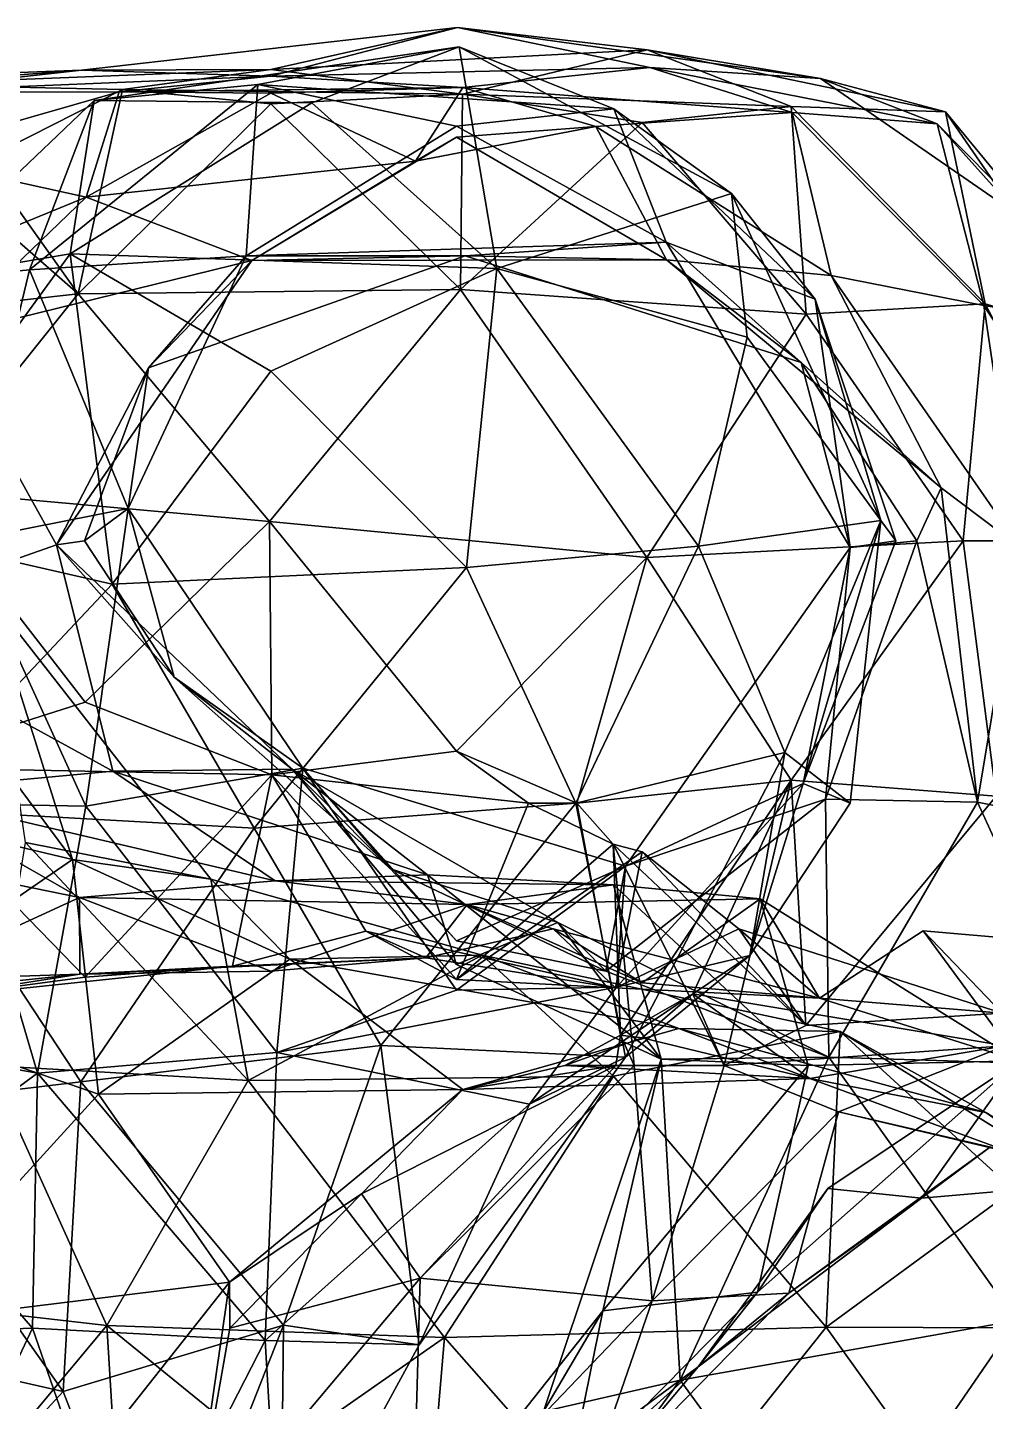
# Model space of a CAD drawing. Extents: x 290034 to 295698, y 4553723 to 4561693.
# Drawn here: x 292789.1 to 292854.2, y 4557904.1 to 4557997.4 of the extents above; entities that cross this region are included whole.
import ezdxf

# ---------------------------------------------------------------- set-up
doc = ezdxf.new("R2010")
doc.units = 0
doc.layers.add('Au_ppm_Pref_-_0_2', color=7, linetype='CONTINUOUS')

msp = doc.modelspace()

# ---------------------------------------------------------------- linework, layer by layer
at = {"layer": 'Au_ppm_Pref_-_0_2'}
for points in [[(292792.8, 4557994.509, 1841.09), (292818.319, 4557997.417, 1841.167), (292805.654, 4557994.556, 1847.55)], [(292792.8, 4557994.509, 1841.09), (292805.633, 4557994.116, 1834.871), (292818.319, 4557997.417, 1841.167)], [(292831.387, 4557994.698, 1834.944), (292818.319, 4557997.417, 1841.167), (292805.633, 4557994.116, 1834.871)], [(292805.654, 4557994.556, 1847.55), (292818.319, 4557997.417, 1841.167), (292831.199, 4557995.895, 1847.38)], [(292831.387, 4557994.698, 1834.944), (292842.952, 4557993.946, 1841.084), (292818.319, 4557997.417, 1841.167)], [(292842.952, 4557993.946, 1841.084), (292831.199, 4557995.895, 1847.38), (292818.319, 4557997.417, 1841.167)], [(292793.681, 4557992.456, 1793.567), (292818.437, 4557996.105, 1793.541), (292804.774, 4557993.552, 1799.285)], [(292818.437, 4557996.105, 1793.541), (292793.681, 4557992.456, 1793.567), (292808.451, 4557992.299, 1788.385)], [(292804.774, 4557993.552, 1799.285), (292818.437, 4557996.105, 1793.541), (292828.926, 4557991.899, 1798.421)], [(292805.654, 4557994.556, 1847.55), (292831.199, 4557995.895, 1847.38), (292818.659, 4557992.891, 1852.824)], [(292808.451, 4557992.299, 1788.385), (292821.004, 4557981.046, 1786.201), (292818.437, 4557996.105, 1793.541)], [(292818.437, 4557996.105, 1793.541), (292821.004, 4557981.046, 1786.201), (292836.909, 4557986.136, 1792.696)], [(292818.437, 4557996.105, 1793.541), (292836.909, 4557986.136, 1792.696), (292828.926, 4557991.899, 1798.421)], [(292840.958, 4557992.044, 1852.191), (292818.659, 4557992.891, 1852.824), (292831.199, 4557995.895, 1847.38)], [(292842.952, 4557993.946, 1841.084), (292851.445, 4557991.694, 1847.13), (292831.199, 4557995.895, 1847.38)], [(292851.445, 4557991.694, 1847.13), (292840.958, 4557992.044, 1852.191), (292831.199, 4557995.895, 1847.38)], [(292779.912, 4557993.553, 1847.627), (292766.852, 4557993.539, 1841.05), (292792.8, 4557994.509, 1841.09)], [(292766.852, 4557993.539, 1841.05), (292779.363, 4557993.029, 1835.613), (292792.8, 4557994.509, 1841.09)], [(292792.8, 4557994.509, 1841.09), (292779.363, 4557993.029, 1835.613), (292805.633, 4557994.116, 1834.871)], [(292779.912, 4557993.553, 1847.627), (292805.654, 4557994.556, 1847.55), (292795.592, 4557993.207, 1852.601)], [(292779.912, 4557993.553, 1847.627), (292792.8, 4557994.509, 1841.09), (292805.654, 4557994.556, 1847.55)], [(292818.659, 4557992.891, 1852.824), (292795.592, 4557993.207, 1852.601), (292805.654, 4557994.556, 1847.55)], [(292818.697, 4557993.338, 1829.608), (292831.387, 4557994.698, 1834.944), (292805.633, 4557994.116, 1834.871)], [(292818.697, 4557993.338, 1829.608), (292841.043, 4557991.652, 1830.362), (292831.387, 4557994.698, 1834.944)], [(292831.387, 4557994.698, 1834.944), (292850.863, 4557990.87, 1835.251), (292842.952, 4557993.946, 1841.084)], [(292850.863, 4557990.87, 1835.251), (292831.387, 4557994.698, 1834.944), (292841.043, 4557991.652, 1830.362)], [(292795.359, 4557993.055, 1829.941), (292805.633, 4557994.116, 1834.871), (292779.363, 4557993.029, 1835.613)], [(292795.592, 4557993.207, 1852.601), (292786.119, 4557988.398, 1853.069), (292779.912, 4557993.553, 1847.627)], [(292804.774, 4557993.552, 1799.285), (292803.976, 4557981.913, 1805.49), (292789.276, 4557980.97, 1800.24)], [(292804.774, 4557993.552, 1799.285), (292789.276, 4557980.97, 1800.24), (292793.681, 4557992.456, 1793.567)], [(292818.697, 4557993.338, 1829.608), (292805.633, 4557994.116, 1834.871), (292795.359, 4557993.055, 1829.941)], [(292818.251, 4557990.719, 1803.06), (292803.976, 4557981.913, 1805.49), (292804.774, 4557993.552, 1799.285)], [(292818.251, 4557990.719, 1803.06), (292804.774, 4557993.552, 1799.285), (292828.926, 4557991.899, 1798.421)], [(292842.952, 4557993.946, 1841.084), (292858.32, 4557983.333, 1841.08), (292851.445, 4557991.694, 1847.13)], [(292850.863, 4557990.87, 1835.251), (292858.32, 4557983.333, 1841.08), (292842.952, 4557993.946, 1841.084)], [(292779.363, 4557993.029, 1835.613), (292780.279, 4557988.731, 1829.223), (292795.359, 4557993.055, 1829.941)], [(292795.359, 4557993.055, 1829.941), (292780.279, 4557988.731, 1829.223), (292793.121, 4557985.886, 1823.235)], [(292786.119, 4557988.398, 1853.069), (292795.592, 4557993.207, 1852.601), (292792.586, 4557979.344, 1857.656)], [(292795.592, 4557993.207, 1852.601), (292805.652, 4557992.242, 1857.021), (292792.586, 4557979.344, 1857.656)], [(292805.652, 4557992.96, 1825.121), (292795.359, 4557993.055, 1829.941), (292793.121, 4557985.886, 1823.235)], [(292805.652, 4557992.96, 1825.121), (292793.121, 4557985.886, 1823.235), (292815.484, 4557988.349, 1824.723)], [(292818.697, 4557993.338, 1829.608), (292795.359, 4557993.055, 1829.941), (292805.652, 4557992.96, 1825.121)], [(292795.592, 4557993.207, 1852.601), (292818.659, 4557992.891, 1852.824), (292805.652, 4557992.242, 1857.021)], [(292818.697, 4557993.338, 1829.608), (292805.652, 4557992.96, 1825.121), (292815.484, 4557988.349, 1824.723)], [(292818.659, 4557992.891, 1852.824), (292818.518, 4557979.628, 1857.994), (292805.652, 4557992.242, 1857.021)], [(292818.697, 4557993.338, 1829.608), (292815.484, 4557988.349, 1824.723), (292827.712, 4557990.701, 1824.394)], [(292818.659, 4557992.891, 1852.824), (292830.85, 4557990.956, 1856.593), (292818.518, 4557979.628, 1857.994)], [(292818.659, 4557992.891, 1852.824), (292840.958, 4557992.044, 1852.191), (292830.85, 4557990.956, 1856.593)], [(292818.697, 4557993.338, 1829.608), (292827.712, 4557990.701, 1824.394), (292841.043, 4557991.652, 1830.362)], [(292789.276, 4557980.97, 1800.24), (292780.756, 4557980.145, 1793.596), (292793.681, 4557992.456, 1793.567)], [(292792.032, 4557982.048, 1786.7), (292793.681, 4557992.456, 1793.567), (292780.756, 4557980.145, 1793.596)], [(292793.681, 4557992.456, 1793.567), (292792.032, 4557982.048, 1786.7), (292808.451, 4557992.299, 1788.385)], [(292808.451, 4557992.299, 1788.385), (292792.032, 4557982.048, 1786.7), (292821.004, 4557981.046, 1786.201)], [(292818.518, 4557979.628, 1857.994), (292792.586, 4557979.344, 1857.656), (292805.652, 4557992.242, 1857.021)], [(292818.251, 4557990.719, 1803.06), (292828.926, 4557991.899, 1798.421), (292832.495, 4557982.841, 1805.756)], [(292841.043, 4557991.652, 1830.362), (292827.712, 4557990.701, 1824.394), (292843.687, 4557980.568, 1823.37)], [(292842.591, 4557978.977, 1799.919), (292832.495, 4557982.841, 1805.756), (292828.926, 4557991.899, 1798.421)], [(292828.926, 4557991.899, 1798.421), (292836.909, 4557986.136, 1792.696), (292842.591, 4557978.977, 1799.919)], [(292840.958, 4557992.044, 1852.191), (292841.991, 4557977.952, 1857.51), (292830.85, 4557990.956, 1856.593)], [(292854.131, 4557978.649, 1852.612), (292841.991, 4557977.952, 1857.51), (292840.958, 4557992.044, 1852.191)], [(292854.131, 4557978.649, 1852.612), (292840.958, 4557992.044, 1852.191), (292851.445, 4557991.694, 1847.13)], [(292854.041, 4557978.547, 1829.868), (292850.863, 4557990.87, 1835.251), (292841.043, 4557991.652, 1830.362)], [(292854.041, 4557978.547, 1829.868), (292841.043, 4557991.652, 1830.362), (292843.687, 4557980.568, 1823.37)], [(292851.445, 4557991.694, 1847.13), (292858.32, 4557983.333, 1841.08), (292862.074, 4557976.257, 1847.13)], [(292854.131, 4557978.649, 1852.612), (292851.445, 4557991.694, 1847.13), (292862.074, 4557976.257, 1847.13)], [(292803.976, 4557981.913, 1805.49), (292818.251, 4557990.719, 1803.06), (292832.495, 4557982.841, 1805.756)], [(292827.712, 4557990.701, 1824.394), (292815.484, 4557988.349, 1824.723), (292818.251, 4557989.963, 1820.18)], [(292827.712, 4557990.701, 1824.394), (292818.251, 4557989.963, 1820.18), (292832.501, 4557981.651, 1816.987)], [(292841.991, 4557977.952, 1857.51), (292818.518, 4557979.628, 1857.994), (292830.85, 4557990.956, 1856.593)], [(292843.687, 4557980.568, 1823.37), (292827.712, 4557990.701, 1824.394), (292832.501, 4557981.651, 1816.987)], [(292854.041, 4557978.547, 1829.868), (292863.236, 4557977.078, 1835.251), (292850.863, 4557990.87, 1835.251)], [(292863.236, 4557977.078, 1835.251), (292858.32, 4557983.333, 1841.08), (292850.863, 4557990.87, 1835.251)], [(292792.586, 4557979.344, 1857.656), (292769.684, 4557976.773, 1856.942), (292780.454, 4557989.923, 1856.249)], [(292792.586, 4557979.344, 1857.656), (292780.454, 4557989.923, 1856.249), (292786.119, 4557988.398, 1853.069)], [(292818.251, 4557989.963, 1820.18), (292815.484, 4557988.349, 1824.723), (292804.377, 4557981.596, 1817.097)], [(292818.251, 4557989.963, 1820.18), (292804.377, 4557981.596, 1817.097), (292832.501, 4557981.651, 1816.987)], [(292772.21, 4557977.321, 1824.14), (292793.121, 4557985.886, 1823.235), (292780.279, 4557988.731, 1829.223)], [(292815.484, 4557988.349, 1824.723), (292793.121, 4557985.886, 1823.235), (292804.377, 4557981.596, 1817.097)], [(292836.909, 4557986.136, 1792.696), (292821.004, 4557981.046, 1786.201), (292837.991, 4557976.385, 1788.976)], [(292842.591, 4557978.977, 1799.919), (292836.909, 4557986.136, 1792.696), (292847.057, 4557963.939, 1793.343)], [(292836.909, 4557986.136, 1792.696), (292837.991, 4557976.385, 1788.976), (292847.057, 4557963.939, 1793.343)], [(292783.258, 4557976.413, 1820.08), (292793.121, 4557985.886, 1823.235), (292772.21, 4557977.321, 1824.14)], [(292783.258, 4557976.413, 1820.08), (292804.377, 4557981.596, 1817.097), (292793.121, 4557985.886, 1823.235)], [(292803.976, 4557981.913, 1805.49), (292832.495, 4557982.841, 1805.756), (292818.851, 4557981.921, 1811.38)], [(292818.851, 4557981.921, 1811.38), (292832.495, 4557982.841, 1805.756), (292841.646, 4557974.677, 1812.547)], [(292841.646, 4557974.677, 1812.547), (292832.495, 4557982.841, 1805.756), (292844.965, 4557962.119, 1805.428)], [(292842.591, 4557978.977, 1799.919), (292844.965, 4557962.119, 1805.428), (292832.495, 4557982.841, 1805.756)], [(292780.756, 4557980.145, 1793.596), (292778.461, 4557963.369, 1787.435), (292792.032, 4557982.048, 1786.7)], [(292778.461, 4557963.369, 1787.435), (292794.884, 4557959.612, 1783.646), (292792.032, 4557982.048, 1786.7)], [(292791.116, 4557962.29, 1816.961), (292804.377, 4557981.596, 1817.097), (292783.258, 4557976.413, 1820.08)], [(292789.276, 4557980.97, 1800.24), (292803.976, 4557981.913, 1805.49), (292795.971, 4557964.766, 1804.933)], [(292791.116, 4557962.29, 1816.961), (292797.351, 4557974.307, 1811.494), (292804.377, 4557981.596, 1817.097)], [(292794.884, 4557959.612, 1783.646), (292805.652, 4557974.082, 1783.899), (292792.032, 4557982.048, 1786.7)], [(292805.652, 4557974.082, 1783.899), (292821.004, 4557981.046, 1786.201), (292792.032, 4557982.048, 1786.7)], [(292797.351, 4557974.307, 1811.494), (292795.971, 4557964.766, 1804.933), (292803.976, 4557981.913, 1805.49)], [(292797.351, 4557974.307, 1811.494), (292818.851, 4557981.921, 1811.38), (292804.377, 4557981.596, 1817.097)], [(292797.351, 4557974.307, 1811.494), (292803.976, 4557981.913, 1805.49), (292818.851, 4557981.921, 1811.38)], [(292832.501, 4557981.651, 1816.987), (292804.377, 4557981.596, 1817.097), (292818.851, 4557981.921, 1811.38)], [(292832.501, 4557981.651, 1816.987), (292818.851, 4557981.921, 1811.38), (292841.646, 4557974.677, 1812.547)], [(292843.687, 4557980.568, 1823.37), (292832.501, 4557981.651, 1816.987), (292851.138, 4557966.152, 1817.433)], [(292851.138, 4557966.152, 1817.433), (292832.501, 4557981.651, 1816.987), (292841.646, 4557974.677, 1812.547)], [(292780.756, 4557980.145, 1793.596), (292789.276, 4557980.97, 1800.24), (292784.879, 4557962.568, 1798.822)], [(292795.971, 4557964.766, 1804.933), (292784.879, 4557962.568, 1798.822), (292789.276, 4557980.97, 1800.24)], [(292805.652, 4557974.082, 1783.899), (292818.93, 4557960.759, 1783.871), (292821.004, 4557981.046, 1786.201)], [(292818.93, 4557960.759, 1783.871), (292834.676, 4557962.205, 1785.838), (292821.004, 4557981.046, 1786.201)], [(292834.676, 4557962.205, 1785.838), (292837.991, 4557976.385, 1788.976), (292821.004, 4557981.046, 1786.201)], [(292854.041, 4557978.547, 1829.868), (292843.687, 4557980.568, 1823.37), (292856.492, 4557962.145, 1823.244)], [(292843.687, 4557980.568, 1823.37), (292851.138, 4557966.152, 1817.433), (292856.492, 4557962.145, 1823.244)], [(292805.577, 4557963.868, 1857.842), (292792.586, 4557979.344, 1857.656), (292818.518, 4557979.628, 1857.994)], [(292831.171, 4557961.433, 1857.762), (292805.577, 4557963.868, 1857.842), (292818.518, 4557979.628, 1857.994)], [(292831.171, 4557961.433, 1857.762), (292818.518, 4557979.628, 1857.994), (292841.991, 4557977.952, 1857.51)], [(292792.586, 4557979.344, 1857.656), (292781.902, 4557966.01, 1857.179), (292769.684, 4557976.773, 1856.942)], [(292805.577, 4557963.868, 1857.842), (292781.902, 4557966.01, 1857.179), (292792.586, 4557979.344, 1857.656)], [(292854.131, 4557978.649, 1852.612), (292852.638, 4557962.568, 1857.401), (292841.991, 4557977.952, 1857.51)], [(292842.591, 4557978.977, 1799.919), (292848.075, 4557962.568, 1799.615), (292844.965, 4557962.119, 1805.428)], [(292847.057, 4557963.939, 1793.343), (292848.075, 4557962.568, 1799.615), (292842.591, 4557978.977, 1799.919)], [(292854.131, 4557978.649, 1852.612), (292862.518, 4557962.568, 1852.07), (292852.638, 4557962.568, 1857.401)], [(292854.041, 4557978.547, 1829.868), (292864.507, 4557962.568, 1830.073), (292863.236, 4557977.078, 1835.251)], [(292854.041, 4557978.547, 1829.868), (292856.492, 4557962.145, 1823.244), (292864.507, 4557962.568, 1830.073)], [(292854.131, 4557978.649, 1852.612), (292862.074, 4557976.257, 1847.13), (292862.518, 4557962.568, 1852.07)], [(292852.638, 4557962.568, 1857.401), (292831.171, 4557961.433, 1857.762), (292841.991, 4557977.952, 1857.51)], [(292776.368, 4557957.1, 1821.529), (292791.116, 4557962.29, 1816.961), (292783.258, 4557976.413, 1820.08)], [(292837.991, 4557976.385, 1788.976), (292834.676, 4557962.205, 1785.838), (292847.057, 4557963.939, 1793.343)], [(292797.351, 4557974.307, 1811.494), (292791.116, 4557962.29, 1816.961), (292793.016, 4557962.568, 1811.494)], [(292797.351, 4557974.307, 1811.494), (292793.016, 4557962.568, 1811.494), (292795.971, 4557964.766, 1804.933)], [(292794.884, 4557959.612, 1783.646), (292818.93, 4557960.759, 1783.871), (292805.652, 4557974.082, 1783.899)], [(292851.138, 4557966.152, 1817.433), (292841.646, 4557974.677, 1812.547), (292849.493, 4557962.568, 1812.667)], [(292849.493, 4557962.568, 1812.667), (292841.646, 4557974.677, 1812.547), (292844.965, 4557962.119, 1805.428)], [(292779.184, 4557947.192, 1852.511), (292781.902, 4557966.01, 1857.179), (292793.053, 4557951.603, 1856.724)], [(292793.053, 4557951.603, 1856.724), (292781.902, 4557966.01, 1857.179), (292805.577, 4557963.868, 1857.842)], [(292853.605, 4557944.813, 1817.986), (292851.138, 4557966.152, 1817.433), (292849.493, 4557962.568, 1812.667)], [(292853.605, 4557944.813, 1817.986), (292856.492, 4557962.145, 1823.244), (292851.138, 4557966.152, 1817.433)], [(292795.971, 4557964.766, 1804.933), (292793.109, 4557944.55, 1799.807), (292784.879, 4557962.568, 1798.822)], [(292793.016, 4557962.568, 1811.494), (292799.109, 4557953.314, 1811.494), (292795.971, 4557964.766, 1804.933)], [(292807.824, 4557947.129, 1805.839), (292793.109, 4557944.55, 1799.807), (292795.971, 4557964.766, 1804.933)], [(292807.824, 4557947.129, 1805.839), (292795.971, 4557964.766, 1804.933), (292799.109, 4557953.314, 1811.494)], [(292805.723, 4557946.681, 1852.661), (292793.053, 4557951.603, 1856.724), (292805.577, 4557963.868, 1857.842)], [(292805.723, 4557946.681, 1852.661), (292805.577, 4557963.868, 1857.842), (292818.251, 4557948.292, 1857.828)], [(292818.251, 4557948.292, 1857.828), (292805.577, 4557963.868, 1857.842), (292831.171, 4557961.433, 1857.762)], [(292840.533, 4557948.183, 1788.7), (292847.057, 4557963.939, 1793.343), (292834.676, 4557962.205, 1785.838)], [(292840.533, 4557948.183, 1788.7), (292844.968, 4557944.75, 1793.676), (292847.057, 4557963.939, 1793.343)], [(292847.057, 4557963.939, 1793.343), (292844.968, 4557944.75, 1793.676), (292841.782, 4557946.081, 1799.503)], [(292841.782, 4557946.081, 1799.503), (292848.075, 4557962.568, 1799.615), (292847.057, 4557963.939, 1793.343)], [(292780.561, 4557944.395, 1782.596), (292794.884, 4557959.612, 1783.646), (292778.461, 4557963.369, 1787.435)], [(292794.93, 4557946.928, 1823.755), (292791.116, 4557962.29, 1816.961), (292776.368, 4557957.1, 1821.529)], [(292784.879, 4557962.568, 1798.822), (292793.109, 4557944.55, 1799.807), (292784.413, 4557944.701, 1792.521)], [(292793.016, 4557962.568, 1811.494), (292791.116, 4557962.29, 1816.961), (292799.109, 4557953.314, 1811.494)], [(292807.104, 4557947.06, 1817.166), (292791.116, 4557962.29, 1816.961), (292794.93, 4557946.928, 1823.755)], [(292807.104, 4557947.06, 1817.166), (292799.109, 4557953.314, 1811.494), (292791.116, 4557962.29, 1816.961)], [(292818.93, 4557960.759, 1783.871), (292826.344, 4557944.75, 1783.922), (292834.676, 4557962.205, 1785.838)], [(292834.676, 4557962.205, 1785.838), (292826.344, 4557944.75, 1783.922), (292840.533, 4557948.183, 1788.7)], [(292844.965, 4557962.119, 1805.428), (292829.734, 4557940.467, 1805.623), (292843.294, 4557945.027, 1811.425)], [(292841.782, 4557946.081, 1799.503), (292829.734, 4557940.467, 1805.623), (292844.965, 4557962.119, 1805.428)], [(292840.972, 4557946.323, 1857.316), (292831.171, 4557961.433, 1857.762), (292852.638, 4557962.568, 1857.401)], [(292854.871, 4557945.23, 1852.928), (292840.972, 4557946.323, 1857.316), (292852.638, 4557962.568, 1857.401)], [(292841.782, 4557946.081, 1799.503), (292844.965, 4557962.119, 1805.428), (292848.075, 4557962.568, 1799.615)], [(292853.605, 4557944.813, 1817.986), (292849.493, 4557962.568, 1812.667), (292843.294, 4557945.027, 1811.425)], [(292843.294, 4557945.027, 1811.425), (292849.493, 4557962.568, 1812.667), (292844.965, 4557962.119, 1805.428)], [(292854.871, 4557945.23, 1852.928), (292852.638, 4557962.568, 1857.401), (292862.518, 4557962.568, 1852.07)], [(292865.692, 4557942.417, 1824.065), (292856.492, 4557962.145, 1823.244), (292853.605, 4557944.813, 1817.986)], [(292776.867, 4557961.601, 1871.419), (292770.262, 4557946.136, 1870.291), (292792.19, 4557940.921, 1871.633)], [(292776.867, 4557961.601, 1871.419), (292792.19, 4557940.921, 1871.633), (292786.546, 4557958.821, 1876.827)], [(292794.884, 4557959.612, 1783.646), (292804.531, 4557943.056, 1782.795), (292818.93, 4557960.759, 1783.871)], [(292804.531, 4557943.056, 1782.795), (292826.344, 4557944.75, 1783.922), (292818.93, 4557960.759, 1783.871)], [(292831.171, 4557961.433, 1857.762), (292826.427, 4557944.75, 1855.155), (292818.251, 4557948.292, 1857.828)], [(292840.972, 4557946.323, 1857.316), (292826.427, 4557944.75, 1855.155), (292831.171, 4557961.433, 1857.762)], [(292794.884, 4557959.612, 1783.646), (292780.561, 4557944.395, 1782.596), (292804.531, 4557943.056, 1782.795)], [(292789.017, 4557942.073, 1881.89), (292786.546, 4557958.821, 1876.827), (292801.597, 4557939.59, 1876.827)], [(292786.546, 4557958.821, 1876.827), (292792.19, 4557940.921, 1871.633), (292801.597, 4557939.59, 1876.827)], [(292794.93, 4557946.928, 1823.755), (292776.368, 4557957.1, 1821.529), (292780.114, 4557945.539, 1829.514)], [(292807.104, 4557947.06, 1817.166), (292813.775, 4557940.297, 1812.273), (292799.109, 4557953.314, 1811.494)], [(292807.824, 4557947.129, 1805.839), (292799.109, 4557953.314, 1811.494), (292813.775, 4557940.297, 1812.273)], [(292805.723, 4557946.681, 1852.661), (292779.184, 4557947.192, 1852.511), (292793.053, 4557951.603, 1856.724)], [(292823.154, 4557944.75, 1853.069), (292805.723, 4557946.681, 1852.661), (292818.251, 4557948.292, 1857.828)], [(292823.154, 4557944.75, 1853.069), (292818.251, 4557948.292, 1857.828), (292826.427, 4557944.75, 1855.155)], [(292829.735, 4557927.504, 1788.023), (292840.533, 4557948.183, 1788.7), (292826.344, 4557944.75, 1783.922)], [(292838.16, 4557934.412, 1793.676), (292840.533, 4557948.183, 1788.7), (292829.735, 4557927.504, 1788.023)], [(292838.16, 4557934.412, 1793.676), (292844.968, 4557944.75, 1793.676), (292840.533, 4557948.183, 1788.7)], [(292805.723, 4557946.681, 1852.661), (292793.053, 4557932.936, 1851.068), (292779.184, 4557947.192, 1852.511)], [(292779.184, 4557947.192, 1852.511), (292793.053, 4557932.936, 1851.068), (292781.992, 4557931.461, 1846.345)], [(292780.114, 4557945.539, 1829.514), (292805.952, 4557939.477, 1828.906), (292794.93, 4557946.928, 1823.755)], [(292807.824, 4557947.129, 1805.839), (292806.055, 4557927.817, 1798.697), (292793.109, 4557944.55, 1799.807)], [(292807.104, 4557947.06, 1817.166), (292794.93, 4557946.928, 1823.755), (292816.287, 4557939.889, 1824.067)], [(292794.93, 4557946.928, 1823.755), (292805.952, 4557939.477, 1828.906), (292816.287, 4557939.889, 1824.067)], [(292807.824, 4557947.129, 1805.839), (292818.251, 4557932.063, 1803.844), (292806.055, 4557927.817, 1798.697)], [(292807.104, 4557947.06, 1817.166), (292816.287, 4557939.889, 1824.067), (292818.251, 4557933.789, 1819.719)], [(292807.104, 4557947.06, 1817.166), (292818.251, 4557933.789, 1819.719), (292825.126, 4557936.655, 1817.433)], [(292807.104, 4557947.06, 1817.166), (292825.126, 4557936.655, 1817.433), (292813.775, 4557940.297, 1812.273)], [(292807.824, 4557947.129, 1805.839), (292813.775, 4557940.297, 1812.273), (292818.251, 4557935.4, 1808.378)], [(292807.824, 4557947.129, 1805.839), (292818.251, 4557935.4, 1808.378), (292829.734, 4557940.467, 1805.623)], [(292807.824, 4557947.129, 1805.839), (292829.734, 4557940.467, 1805.623), (292818.251, 4557932.063, 1803.844)], [(292792.19, 4557940.921, 1871.633), (292770.262, 4557946.136, 1870.291), (292777.351, 4557930.719, 1868.163)], [(292805.723, 4557946.681, 1852.661), (292803.054, 4557933.69, 1846.102), (292793.053, 4557932.936, 1851.068)], [(292805.723, 4557946.681, 1852.661), (292812.108, 4557936.062, 1847.13), (292803.054, 4557933.69, 1846.102)], [(292805.723, 4557946.681, 1852.661), (292818.251, 4557932.777, 1851.121), (292812.108, 4557936.062, 1847.13)], [(292823.154, 4557944.75, 1853.069), (292818.251, 4557932.777, 1851.121), (292805.723, 4557946.681, 1852.661)], [(292829.383, 4557929.007, 1859.009), (292826.427, 4557944.75, 1855.155), (292840.972, 4557946.323, 1857.316)], [(292829.122, 4557932.251, 1798.657), (292829.734, 4557940.467, 1805.623), (292841.782, 4557946.081, 1799.503)], [(292829.122, 4557932.251, 1798.657), (292841.782, 4557946.081, 1799.503), (292838.16, 4557934.412, 1793.676)], [(292829.383, 4557929.007, 1859.009), (292840.972, 4557946.323, 1857.316), (292834.292, 4557931.798, 1859.009)], [(292836.409, 4557926.932, 1856.388), (292834.292, 4557931.798, 1859.009), (292840.972, 4557946.323, 1857.316)], [(292836.409, 4557926.932, 1856.388), (292840.972, 4557946.323, 1857.316), (292841.964, 4557929.664, 1852.859)], [(292844.968, 4557944.75, 1793.676), (292838.16, 4557934.412, 1793.676), (292841.782, 4557946.081, 1799.503)], [(292841.964, 4557929.664, 1852.859), (292840.972, 4557946.323, 1857.316), (292854.871, 4557945.23, 1852.928)], [(292780.114, 4557945.539, 1829.514), (292766.536, 4557943.681, 1835.169), (292792.67, 4557938.343, 1835.164)], [(292792.67, 4557938.343, 1835.164), (292805.952, 4557939.477, 1828.906), (292780.114, 4557945.539, 1829.514)], [(292829.734, 4557940.467, 1805.623), (292828.399, 4557933.355, 1812.479), (292843.294, 4557945.027, 1811.425)], [(292843.526, 4557927.507, 1817.901), (292843.294, 4557945.027, 1811.425), (292828.399, 4557933.355, 1812.479)], [(292855.288, 4557930.495, 1846.301), (292841.964, 4557929.664, 1852.859), (292854.871, 4557945.23, 1852.928)], [(292853.605, 4557944.813, 1817.986), (292843.294, 4557945.027, 1811.425), (292843.526, 4557927.507, 1817.901)], [(292769.033, 4557930.144, 1795.336), (292784.413, 4557944.701, 1792.521), (292789.825, 4557926.425, 1795.366)], [(292780.561, 4557944.395, 1782.596), (292777.993, 4557924.073, 1777.971), (292792.761, 4557925.843, 1779.885)], [(292780.561, 4557944.395, 1782.596), (292792.761, 4557925.843, 1779.885), (292804.531, 4557943.056, 1782.795)], [(292793.109, 4557944.55, 1799.807), (292789.825, 4557926.425, 1795.366), (292784.413, 4557944.701, 1792.521)], [(292789.825, 4557926.425, 1795.366), (292793.109, 4557944.55, 1799.807), (292806.055, 4557927.817, 1798.697)], [(292804.531, 4557943.056, 1782.795), (292813.12, 4557928.301, 1782.799), (292826.344, 4557944.75, 1783.922)], [(292829.735, 4557927.504, 1788.023), (292826.344, 4557944.75, 1783.922), (292813.12, 4557928.301, 1782.799)], [(292823.154, 4557944.75, 1853.069), (292828.883, 4557941.967, 1853.069), (292818.251, 4557932.777, 1851.121)], [(292823.154, 4557944.75, 1853.069), (292826.427, 4557944.75, 1855.155), (292828.883, 4557941.967, 1853.069)], [(292828.883, 4557941.967, 1853.069), (292826.427, 4557944.75, 1855.155), (292829.383, 4557929.007, 1859.009)], [(292853.605, 4557944.813, 1817.986), (292843.526, 4557927.507, 1817.901), (292861.794, 4557926.932, 1820.664)], [(292853.605, 4557944.813, 1817.986), (292861.794, 4557926.932, 1820.664), (292865.692, 4557942.417, 1824.065)], [(292766.536, 4557943.681, 1835.169), (292780.454, 4557932.74, 1837.188), (292792.67, 4557938.343, 1835.164)], [(292813.12, 4557928.301, 1782.799), (292804.531, 4557943.056, 1782.795), (292792.761, 4557925.843, 1779.885)], [(292789.017, 4557942.073, 1881.89), (292804.125, 4557925.918, 1882.332), (292786.545, 4557926.932, 1885.638)], [(292804.125, 4557925.918, 1882.332), (292789.017, 4557942.073, 1881.89), (292801.597, 4557939.59, 1876.827)], [(292830.85, 4557941.452, 1851.97), (292818.251, 4557932.777, 1851.121), (292828.883, 4557941.967, 1853.069)], [(292830.85, 4557941.452, 1851.97), (292829.057, 4557932.213, 1846.215), (292818.251, 4557932.777, 1851.121)], [(292830.85, 4557941.452, 1851.97), (292828.883, 4557941.967, 1853.069), (292841.964, 4557929.664, 1852.859)], [(292828.883, 4557941.967, 1853.069), (292830.307, 4557926.932, 1858.752), (292836.409, 4557926.932, 1856.388)], [(292828.883, 4557941.967, 1853.069), (292836.409, 4557926.932, 1856.388), (292841.964, 4557929.664, 1852.859)], [(292828.883, 4557941.967, 1853.069), (292829.383, 4557929.007, 1859.009), (292830.307, 4557926.932, 1858.752)], [(292829.057, 4557932.213, 1846.215), (292830.85, 4557941.452, 1851.97), (292837.418, 4557936.22, 1847.13)], [(292837.418, 4557936.22, 1847.13), (292830.85, 4557941.452, 1851.97), (292841.964, 4557929.664, 1852.859)], [(292792.19, 4557940.921, 1871.633), (292777.351, 4557930.719, 1868.163), (292793.959, 4557924.999, 1866.266)], [(292806.958, 4557934.171, 1870.908), (292801.597, 4557939.59, 1876.827), (292792.19, 4557940.921, 1871.633)], [(292792.19, 4557940.921, 1871.633), (292793.959, 4557924.999, 1866.266), (292806.958, 4557934.171, 1870.908)], [(292828.399, 4557933.355, 1812.479), (292813.775, 4557940.297, 1812.273), (292825.126, 4557936.655, 1817.433)], [(292813.775, 4557940.297, 1812.273), (292828.399, 4557933.355, 1812.479), (292818.251, 4557935.4, 1808.378)], [(292818.251, 4557935.4, 1808.378), (292828.399, 4557933.355, 1812.479), (292829.734, 4557940.467, 1805.623)], [(292818.251, 4557932.063, 1803.844), (292829.734, 4557940.467, 1805.623), (292829.122, 4557932.251, 1798.657)], [(292805.952, 4557939.477, 1828.906), (292792.67, 4557938.343, 1835.164), (292818.976, 4557937.879, 1834.955)], [(292804.125, 4557925.918, 1882.332), (292801.597, 4557939.59, 1876.827), (292820.01, 4557934.431, 1876.909)], [(292820.01, 4557934.431, 1876.909), (292801.597, 4557939.59, 1876.827), (292806.958, 4557934.171, 1870.908)], [(292805.952, 4557939.477, 1828.906), (292828.902, 4557939.22, 1830.237), (292816.287, 4557939.889, 1824.067)], [(292805.952, 4557939.477, 1828.906), (292818.976, 4557937.879, 1834.955), (292828.902, 4557939.22, 1830.237)], [(292818.251, 4557933.789, 1819.719), (292816.287, 4557939.889, 1824.067), (292832.153, 4557927.364, 1823.622)], [(292832.153, 4557927.364, 1823.622), (292816.287, 4557939.889, 1824.067), (292828.902, 4557939.22, 1830.237)], [(292838.86, 4557938.259, 1835.251), (292828.902, 4557939.22, 1830.237), (292818.976, 4557937.879, 1834.955)], [(292838.86, 4557938.259, 1835.251), (292842.13, 4557926.932, 1829.521), (292828.902, 4557939.22, 1830.237)], [(292828.902, 4557939.22, 1830.237), (292842.13, 4557926.932, 1829.521), (292832.153, 4557927.364, 1823.622)], [(292780.454, 4557932.74, 1837.188), (292792.687, 4557933.15, 1841.906), (292792.67, 4557938.343, 1835.164)], [(292792.687, 4557933.15, 1841.906), (292805.652, 4557933.355, 1837.393), (292792.67, 4557938.343, 1835.164)], [(292805.652, 4557933.355, 1837.393), (292818.976, 4557937.879, 1834.955), (292792.67, 4557938.343, 1835.164)], [(292816.177, 4557934.261, 1842.656), (292818.976, 4557937.879, 1834.955), (292805.652, 4557933.355, 1837.393)], [(292824.824, 4557936.227, 1841.191), (292818.976, 4557937.879, 1834.955), (292816.177, 4557934.261, 1842.656)], [(292838.86, 4557938.259, 1835.251), (292818.976, 4557937.879, 1834.955), (292830.85, 4557932.545, 1837.122)], [(292830.85, 4557932.545, 1837.122), (292818.976, 4557937.879, 1834.955), (292824.824, 4557936.227, 1841.191)], [(292842.891, 4557931.525, 1841.002), (292838.86, 4557938.259, 1835.251), (292830.85, 4557932.545, 1837.122)], [(292838.86, 4557938.259, 1835.251), (292842.891, 4557931.525, 1841.002), (292856.426, 4557927.265, 1835.351)], [(292838.86, 4557938.259, 1835.251), (292856.426, 4557927.265, 1835.351), (292842.13, 4557926.932, 1829.521)], [(292825.126, 4557936.655, 1817.433), (292818.251, 4557933.789, 1819.719), (292832.153, 4557927.364, 1823.622)], [(292825.126, 4557936.655, 1817.433), (292832.153, 4557927.364, 1823.622), (292843.526, 4557927.507, 1817.901)], [(292825.126, 4557936.655, 1817.433), (292843.526, 4557927.507, 1817.901), (292828.399, 4557933.355, 1812.479)], [(292803.054, 4557933.69, 1846.102), (292812.108, 4557936.062, 1847.13), (292816.177, 4557934.261, 1842.656)], [(292829.057, 4557932.213, 1846.215), (292812.108, 4557936.062, 1847.13), (292818.251, 4557932.777, 1851.121)], [(292829.057, 4557932.213, 1846.215), (292816.177, 4557934.261, 1842.656), (292812.108, 4557936.062, 1847.13)], [(292829.057, 4557932.213, 1846.215), (292824.824, 4557936.227, 1841.191), (292816.177, 4557934.261, 1842.656)], [(292829.057, 4557932.213, 1846.215), (292842.891, 4557931.525, 1841.002), (292824.824, 4557936.227, 1841.191)], [(292830.85, 4557932.545, 1837.122), (292824.824, 4557936.227, 1841.191), (292842.891, 4557931.525, 1841.002)], [(292829.057, 4557932.213, 1846.215), (292837.418, 4557936.22, 1847.13), (292842.891, 4557931.525, 1841.002)], [(292837.418, 4557936.22, 1847.13), (292841.964, 4557929.664, 1852.859), (292855.288, 4557930.495, 1846.301)], [(292837.418, 4557936.22, 1847.13), (292855.288, 4557930.495, 1846.301), (292842.891, 4557931.525, 1841.002)], [(292842.891, 4557931.525, 1841.002), (292849.925, 4557936.089, 1841.191), (292856.426, 4557927.265, 1835.351)], [(292855.288, 4557930.495, 1846.301), (292849.925, 4557936.089, 1841.191), (292842.891, 4557931.525, 1841.002)], [(292862.984, 4557934.943, 1841.191), (292849.925, 4557936.089, 1841.191), (292855.288, 4557930.495, 1846.301)], [(292849.925, 4557936.089, 1841.191), (292862.984, 4557934.943, 1841.191), (292856.426, 4557927.265, 1835.351)], [(292803.054, 4557933.69, 1846.102), (292816.177, 4557934.261, 1842.656), (292792.687, 4557933.15, 1841.906)], [(292816.177, 4557934.261, 1842.656), (292805.652, 4557933.355, 1837.393), (292792.687, 4557933.15, 1841.906)], [(292793.959, 4557924.999, 1866.266), (292818.682, 4557925.323, 1865.57), (292806.958, 4557934.171, 1870.908)], [(292804.125, 4557925.918, 1882.332), (292820.01, 4557934.431, 1876.909), (292828.901, 4557926.22, 1881.609)], [(292820.01, 4557934.431, 1876.909), (292806.958, 4557934.171, 1870.908), (292833.341, 4557929.447, 1870.859)], [(292818.682, 4557925.323, 1865.57), (292833.341, 4557929.447, 1870.859), (292806.958, 4557934.171, 1870.908)], [(292828.901, 4557926.22, 1881.609), (292820.01, 4557934.431, 1876.909), (292844.287, 4557929.256, 1877.513)], [(292820.01, 4557934.431, 1876.909), (292833.341, 4557929.447, 1870.859), (292844.287, 4557929.256, 1877.513)], [(292838.16, 4557934.412, 1793.676), (292823.217, 4557924.323, 1794.827), (292829.122, 4557932.251, 1798.657)], [(292829.735, 4557927.504, 1788.023), (292823.217, 4557924.323, 1794.827), (292838.16, 4557934.412, 1793.676)], [(292781.992, 4557931.461, 1846.345), (292792.687, 4557933.15, 1841.906), (292770.594, 4557930.807, 1841.191)], [(292770.594, 4557930.807, 1841.191), (292792.687, 4557933.15, 1841.906), (292780.454, 4557932.74, 1837.188)], [(292803.054, 4557933.69, 1846.102), (292781.992, 4557931.461, 1846.345), (292793.053, 4557932.936, 1851.068)], [(292803.054, 4557933.69, 1846.102), (292792.687, 4557933.15, 1841.906), (292781.992, 4557931.461, 1846.345)], [(292818.251, 4557932.063, 1803.844), (292829.122, 4557932.251, 1798.657), (292806.055, 4557927.817, 1798.697)], [(292806.055, 4557927.817, 1798.697), (292829.122, 4557932.251, 1798.657), (292823.217, 4557924.323, 1794.827)], [(292829.383, 4557929.007, 1859.009), (292834.292, 4557931.798, 1859.009), (292830.85, 4557928.824, 1859.639)], [(292834.292, 4557931.798, 1859.009), (292842.242, 4557926.05, 1864.801), (292830.85, 4557928.824, 1859.639)], [(292836.409, 4557926.932, 1856.388), (292855.477, 4557928.271, 1858.899), (292834.292, 4557931.798, 1859.009)], [(292842.242, 4557926.05, 1864.801), (292834.292, 4557931.798, 1859.009), (292855.477, 4557928.271, 1858.899)], [(292789.825, 4557926.425, 1795.366), (292780.454, 4557919.551, 1797.155), (292769.033, 4557930.144, 1795.336)], [(292777.351, 4557930.719, 1868.163), (292779.717, 4557909.392, 1864.723), (292793.959, 4557924.999, 1866.266)], [(292818.682, 4557925.323, 1865.57), (292842.242, 4557926.05, 1864.801), (292833.341, 4557929.447, 1870.859)], [(292843.344, 4557909.177, 1882.791), (292828.901, 4557926.22, 1881.609), (292844.287, 4557929.256, 1877.513)], [(292854.176, 4557923.747, 1871.449), (292844.287, 4557929.256, 1877.513), (292833.341, 4557929.447, 1870.859)], [(292854.176, 4557923.747, 1871.449), (292833.341, 4557929.447, 1870.859), (292842.242, 4557926.05, 1864.801)], [(292843.344, 4557909.177, 1882.791), (292844.287, 4557929.256, 1877.513), (292856.049, 4557918.502, 1879.956)], [(292862.349, 4557918.024, 1876.827), (292856.049, 4557918.502, 1879.956), (292844.287, 4557929.256, 1877.513)], [(292862.349, 4557918.024, 1876.827), (292844.287, 4557929.256, 1877.513), (292854.176, 4557923.747, 1871.449)], [(292813.12, 4557928.301, 1782.799), (292792.761, 4557925.843, 1779.885), (292806.526, 4557909.307, 1781.399)], [(292815.721, 4557907.975, 1787.416), (292813.12, 4557928.301, 1782.799), (292806.526, 4557909.307, 1781.399)], [(292815.721, 4557907.975, 1787.416), (292829.735, 4557927.504, 1788.023), (292813.12, 4557928.301, 1782.799)], [(292829.383, 4557929.007, 1859.009), (292830.85, 4557928.824, 1859.639), (292825.618, 4557926.932, 1861.475)], [(292829.058, 4557926.932, 1859.009), (292829.383, 4557929.007, 1859.009), (292825.618, 4557926.932, 1861.475)], [(292842.242, 4557926.05, 1864.801), (292825.618, 4557926.932, 1861.475), (292830.85, 4557928.824, 1859.639)], [(292830.307, 4557926.932, 1858.752), (292829.383, 4557929.007, 1859.009), (292829.058, 4557926.932, 1859.009)], [(292844.188, 4557923.794, 1852.74), (292855.477, 4557928.271, 1858.899), (292836.409, 4557926.932, 1856.388)], [(292842.242, 4557926.05, 1864.801), (292855.477, 4557928.271, 1858.899), (292862.695, 4557918.513, 1864.948)], [(292844.188, 4557923.794, 1852.74), (292863.301, 4557919.37, 1853.069), (292855.477, 4557928.271, 1858.899)], [(292806.055, 4557927.817, 1798.697), (292805.264, 4557908.282, 1793.219), (292789.825, 4557926.425, 1795.366)], [(292806.055, 4557927.817, 1798.697), (292823.217, 4557924.323, 1794.827), (292805.264, 4557908.282, 1793.219)], [(292823.217, 4557924.323, 1794.827), (292829.735, 4557927.504, 1788.023), (292815.721, 4557907.975, 1787.416)], [(292828.187, 4557910.278, 1829.126), (292824.153, 4557903.445, 1824.353), (292832.153, 4557927.364, 1823.622)], [(292832.153, 4557927.364, 1823.622), (292824.153, 4557903.445, 1824.353), (292833.435, 4557905.579, 1819.83)], [(292832.153, 4557927.364, 1823.622), (292842.13, 4557926.932, 1829.521), (292828.187, 4557910.278, 1829.126)], [(292832.153, 4557927.364, 1823.622), (292833.435, 4557905.579, 1819.83), (292843.526, 4557927.507, 1817.901)], [(292843.526, 4557927.507, 1817.901), (292833.435, 4557905.579, 1819.83), (292856.262, 4557909.632, 1818.419)], [(292843.45, 4557918.599, 1838.413), (292838.677, 4557911.564, 1835.251), (292856.426, 4557927.265, 1835.351)], [(292838.677, 4557911.564, 1835.251), (292842.13, 4557926.932, 1829.521), (292856.426, 4557927.265, 1835.351)], [(292843.45, 4557918.599, 1838.413), (292856.426, 4557927.265, 1835.351), (292849.806, 4557917.943, 1841.191)], [(292861.794, 4557926.932, 1820.664), (292843.526, 4557927.507, 1817.901), (292856.262, 4557909.632, 1818.419)], [(292863.102, 4557919.088, 1841.191), (292849.806, 4557917.943, 1841.191), (292856.426, 4557927.265, 1835.351)], [(292786.545, 4557926.932, 1885.638), (292794.526, 4557909.299, 1885.114), (292778.531, 4557911.113, 1886.967)], [(292780.454, 4557919.551, 1797.155), (292789.825, 4557926.425, 1795.366), (292789.495, 4557909.114, 1797.938)], [(292804.125, 4557925.918, 1882.332), (292794.526, 4557909.299, 1885.114), (292786.545, 4557926.932, 1885.638)], [(292789.495, 4557909.114, 1797.938), (292789.825, 4557926.425, 1795.366), (292805.264, 4557908.282, 1793.219)], [(292815.795, 4557912.51, 1856.719), (292829.058, 4557926.932, 1859.009), (292811.809, 4557918.225, 1859.009)], [(292818.682, 4557925.323, 1865.57), (292811.809, 4557918.225, 1859.009), (292829.058, 4557926.932, 1859.009)], [(292831.525, 4557910.967, 1852.968), (292830.307, 4557926.932, 1858.752), (292815.795, 4557912.51, 1856.719)], [(292815.795, 4557912.51, 1856.719), (292830.307, 4557926.932, 1858.752), (292829.058, 4557926.932, 1859.009)], [(292818.682, 4557925.323, 1865.57), (292829.058, 4557926.932, 1859.009), (292825.618, 4557926.932, 1861.475)], [(292818.682, 4557925.323, 1865.57), (292825.618, 4557926.932, 1861.475), (292842.242, 4557926.05, 1864.801)], [(292838.677, 4557911.564, 1835.251), (292828.187, 4557910.278, 1829.126), (292842.13, 4557926.932, 1829.521)], [(292830.307, 4557926.932, 1858.752), (292831.525, 4557910.967, 1852.968), (292836.409, 4557926.932, 1856.388)], [(292831.525, 4557910.967, 1852.968), (292844.188, 4557923.794, 1852.74), (292836.409, 4557926.932, 1856.388)], [(292791.558, 4557904.814, 1777.996), (292792.761, 4557925.843, 1779.885), (292777.993, 4557924.073, 1777.971)], [(292792.761, 4557925.843, 1779.885), (292791.558, 4557904.814, 1777.996), (292806.526, 4557909.307, 1781.399)], [(292793.959, 4557924.999, 1866.266), (292802.846, 4557912.23, 1862.587), (292818.682, 4557925.323, 1865.57)], [(292804.125, 4557925.918, 1882.332), (292817.452, 4557908.47, 1882.489), (292794.526, 4557909.299, 1885.114)], [(292802.846, 4557912.23, 1862.587), (292811.809, 4557918.225, 1859.009), (292818.682, 4557925.323, 1865.57)], [(292817.452, 4557908.47, 1882.489), (292804.125, 4557925.918, 1882.332), (292828.901, 4557926.22, 1881.609)], [(292817.452, 4557908.47, 1882.489), (292828.901, 4557926.22, 1881.609), (292843.344, 4557909.177, 1882.791)], [(292854.176, 4557923.747, 1871.449), (292842.242, 4557926.05, 1864.801), (292862.695, 4557918.513, 1864.948)], [(292793.959, 4557924.999, 1866.266), (292779.717, 4557909.392, 1864.723), (292802.846, 4557912.23, 1862.587)], [(292777.993, 4557924.073, 1777.971), (292768.503, 4557910.046, 1775.52), (292791.558, 4557904.814, 1777.996)], [(292805.264, 4557908.282, 1793.219), (292823.217, 4557924.323, 1794.827), (292815.721, 4557907.975, 1787.416)], [(292840.818, 4557911.494, 1845.952), (292844.188, 4557923.794, 1852.74), (292831.525, 4557910.967, 1852.968)], [(292840.818, 4557911.494, 1845.952), (292854.425, 4557921.375, 1847.142), (292844.188, 4557923.794, 1852.74)], [(292854.425, 4557921.375, 1847.142), (292863.301, 4557919.37, 1853.069), (292844.188, 4557923.794, 1852.74)], [(292854.425, 4557921.375, 1847.142), (292840.818, 4557911.494, 1845.952), (292849.806, 4557917.943, 1841.191)], [(292849.806, 4557917.943, 1841.191), (292863.102, 4557919.088, 1841.191), (292854.425, 4557921.375, 1847.142)], [(292766.913, 4557908.292, 1798.609), (292780.454, 4557919.551, 1797.155), (292789.495, 4557909.114, 1797.938)], [(292802.884, 4557909.114, 1859.009), (292811.809, 4557918.225, 1859.009), (292802.846, 4557912.23, 1862.587)], [(292815.795, 4557912.51, 1856.719), (292811.809, 4557918.225, 1859.009), (292802.884, 4557909.114, 1859.009)], [(292838.677, 4557911.564, 1835.251), (292843.45, 4557918.599, 1838.413), (292834.648, 4557906.491, 1840.745)], [(292834.648, 4557906.491, 1840.745), (292843.45, 4557918.599, 1838.413), (292849.806, 4557917.943, 1841.191)], [(292834.648, 4557906.491, 1840.745), (292849.806, 4557917.943, 1841.191), (292840.818, 4557911.494, 1845.952)], [(292863.068, 4557909.114, 1880.136), (292843.344, 4557909.177, 1882.791), (292856.049, 4557918.502, 1879.956)], [(292800.205, 4557893.975, 1857.978), (292815.281, 4557893.971, 1851.739), (292815.795, 4557912.51, 1856.719)], [(292802.884, 4557909.114, 1859.009), (292800.205, 4557893.975, 1857.978), (292815.795, 4557912.51, 1856.719)], [(292815.281, 4557893.971, 1851.739), (292831.525, 4557910.967, 1852.968), (292815.795, 4557912.51, 1856.719)], [(292793.053, 4557899.825, 1862.105), (292802.846, 4557912.23, 1862.587), (292779.717, 4557909.392, 1864.723)], [(292800.205, 4557893.975, 1857.978), (292802.846, 4557912.23, 1862.587), (292793.053, 4557899.825, 1862.105)], [(292800.205, 4557893.975, 1857.978), (292802.884, 4557909.114, 1859.009), (292802.846, 4557912.23, 1862.587)], [(292825.782, 4557898.463, 1835.251), (292838.677, 4557911.564, 1835.251), (292834.648, 4557906.491, 1840.745)], [(292838.677, 4557911.564, 1835.251), (292825.782, 4557898.463, 1835.251), (292828.187, 4557910.278, 1829.126)], [(292840.818, 4557911.494, 1845.952), (292831.525, 4557910.967, 1852.968), (292826.747, 4557897.099, 1847.13)], [(292826.747, 4557897.099, 1847.13), (292834.648, 4557906.491, 1840.745), (292840.818, 4557911.494, 1845.952)], [(292794.526, 4557909.299, 1885.114), (292779.329, 4557891.093, 1883.081), (292778.531, 4557911.113, 1886.967)], [(292826.747, 4557897.099, 1847.13), (292831.525, 4557910.967, 1852.968), (292815.281, 4557893.971, 1851.739)], [(292779.611, 4557891.857, 1776.683), (292791.558, 4557904.814, 1777.996), (292768.503, 4557910.046, 1775.52)], [(292825.782, 4557898.463, 1835.251), (292814.091, 4557892.479, 1829.376), (292828.187, 4557910.278, 1829.126)], [(292824.153, 4557903.445, 1824.353), (292828.187, 4557910.278, 1829.126), (292814.091, 4557892.479, 1829.376)], [(292856.262, 4557909.632, 1818.419), (292833.435, 4557905.579, 1819.83), (292843.742, 4557891.413, 1817.277)], [(292856.262, 4557909.632, 1818.419), (292843.742, 4557891.413, 1817.277), (292869.386, 4557891.414, 1818.739)], [(292766.913, 4557908.292, 1798.609), (292789.495, 4557909.114, 1797.938), (292781.381, 4557891.948, 1800.052)], [(292779.329, 4557891.093, 1883.081), (292794.526, 4557909.299, 1885.114), (292795.847, 4557887.874, 1886.247)], [(292786.589, 4557891.296, 1861.901), (292793.053, 4557899.825, 1862.105), (292779.717, 4557909.392, 1864.723)], [(292781.381, 4557891.948, 1800.052), (292789.495, 4557909.114, 1797.938), (292796.033, 4557890.208, 1795.017)], [(292796.033, 4557890.208, 1795.017), (292789.495, 4557909.114, 1797.938), (292805.264, 4557908.282, 1793.219)], [(292791.558, 4557904.814, 1777.996), (292798.094, 4557887.939, 1780.71), (292806.526, 4557909.307, 1781.399)], [(292795.847, 4557887.874, 1886.247), (292794.526, 4557909.299, 1885.114), (292805.652, 4557900.245, 1885.749)], [(292817.452, 4557908.47, 1882.489), (292805.652, 4557900.245, 1885.749), (292794.526, 4557909.299, 1885.114)], [(292806.526, 4557909.307, 1781.399), (292798.094, 4557887.939, 1780.71), (292806.304, 4557890.683, 1787.698)], [(292815.721, 4557907.975, 1787.416), (292806.526, 4557909.307, 1781.399), (292806.304, 4557890.683, 1787.698)], [(292830.749, 4557893.362, 1885.287), (292817.452, 4557908.47, 1882.489), (292843.344, 4557909.177, 1882.791)], [(292830.749, 4557893.362, 1885.287), (292843.344, 4557909.177, 1882.791), (292856.173, 4557891.234, 1882.812)], [(292843.344, 4557909.177, 1882.791), (292863.068, 4557909.114, 1880.136), (292856.173, 4557891.234, 1882.812)], [(292805.264, 4557908.282, 1793.219), (292806.304, 4557890.683, 1787.698), (292796.033, 4557890.208, 1795.017)], [(292805.264, 4557908.282, 1793.219), (292815.721, 4557907.975, 1787.416), (292806.304, 4557890.683, 1787.698)], [(292817.452, 4557908.47, 1882.489), (292815.752, 4557888.591, 1886.625), (292805.652, 4557900.245, 1885.749)], [(292830.749, 4557893.362, 1885.287), (292815.752, 4557888.591, 1886.625), (292817.452, 4557908.47, 1882.489)], [(292826.747, 4557897.099, 1847.13), (292816.872, 4557893.366, 1841.155), (292834.648, 4557906.491, 1840.745)], [(292834.648, 4557906.491, 1840.745), (292816.872, 4557893.366, 1841.155), (292825.782, 4557898.463, 1835.251)], [(292791.558, 4557904.814, 1777.996), (292779.611, 4557891.857, 1776.683), (292798.094, 4557887.939, 1780.71)], [(292824.153, 4557903.445, 1824.353), (292822.944, 4557891.296, 1819.646), (292833.435, 4557905.579, 1819.83)], [(292833.435, 4557905.579, 1819.83), (292822.944, 4557891.296, 1819.646), (292843.742, 4557891.413, 1817.277)]]:
    msp.add_3dface(points, dxfattribs=at)

doc.saveas('drawing.dxf')
